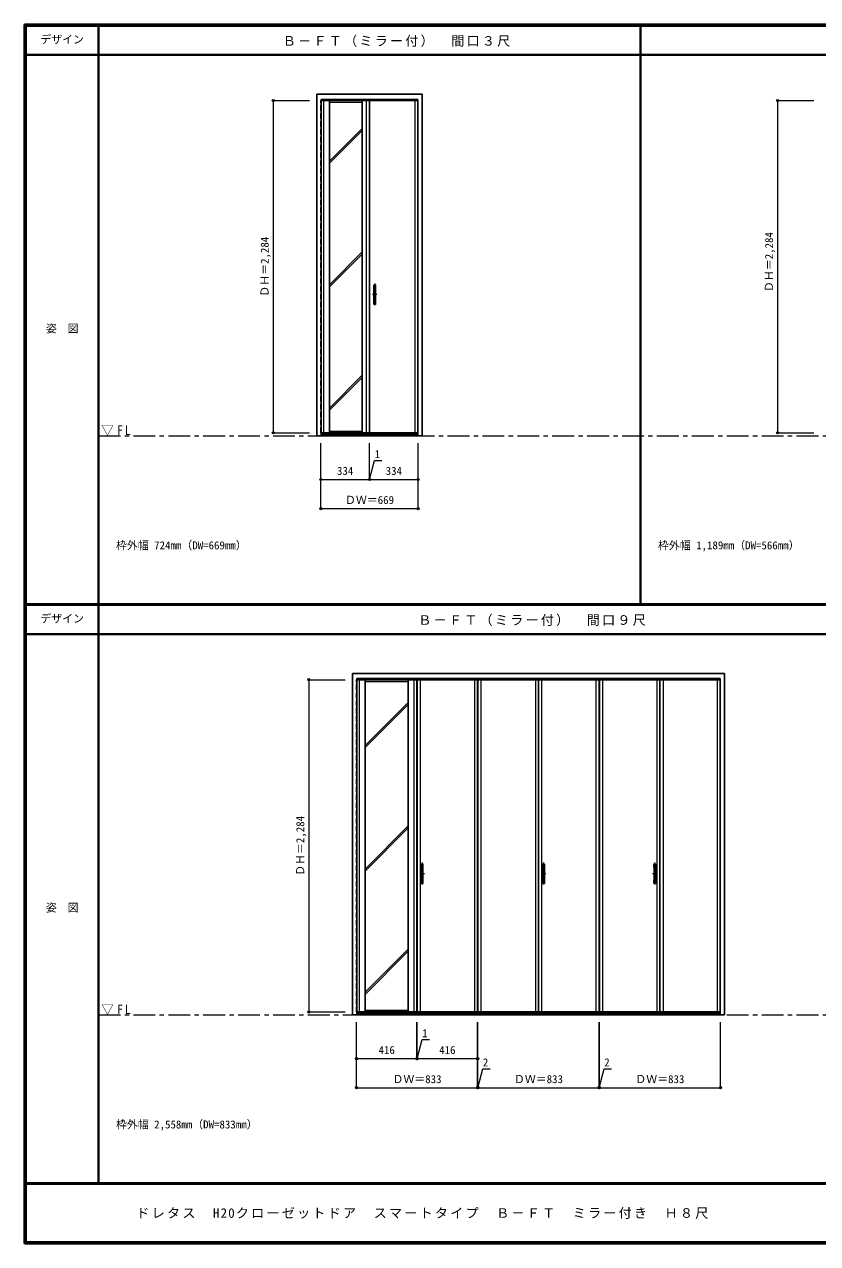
# Model space of a CAD drawing. Units: millimetres, scale not verified. Extents: x -6000 to 5700, y -4307 to 4175.
# Drawn here: x -6000 to -546, y -4205 to 4175 of the extents above; entities that cross this region are included whole.
import ezdxf
from ezdxf.enums import TextEntityAlignment as Align

# ---------------------------------------------------------------- set-up
doc = ezdxf.new("R2010")
doc.units = ezdxf.units.MM
doc.header["$LTSCALE"] = 30
doc.header["$PDMODE"] = 32
doc.header["$PDSIZE"] = 15
doc.linetypes.add('CHAIN1', pattern=[8, 5, -1, 1, -1])
doc.linetypes.add('DASHED1', pattern=[1.8, 1.2, -0.6])
for name, color, linetype, lineweight in [('0-1_通り芯', 4, 'CHAIN1', 9), ('0-2_扉', 3, 'Continuous', 25), ('0-3_仕上げ', 7, 'Continuous', 18), ('0-4_枠', 3, 'Continuous', 25), ('0-7_取手', 7, 'Continuous', 18), ('0-B_寸法', 7, 'Continuous', 9), ('0-C_ハッチ', 4, 'Continuous', 9), ('F-1_枠', 6, 'Continuous', 40)]:
    doc.layers.add(name, color=color, linetype=linetype, lineweight=lineweight)
doc.layers.add('0-A_文字', color=7, linetype='Continuous')
doc.layers.add('F-A_文字', color=7, linetype='Continuous')
doc.styles.add('ＭＳ ゴシック', font='')
doc.styles.get('ＭＳ ゴシック').set_extended_font_data('MS Gothic')

msp = doc.modelspace()

# ---------------------------------------------------------------- linework, layer by layer
at = {"layer": '0-1_通り芯'}
for p, q in [((-3591.17, 2394.5), (-3591.17, 2240.5)), ((-3576.17, 2317.5), (-3606.17, 2317.5)), ((-3264.5, -1586), (-3264.5, -1740)), ((-2429.5, -1586), (-2429.5, -1740)), ((-1665.5, -1586), (-1665.5, -1740)), ((-3249.5, -1663), (-3279.5, -1663)), ((-2414.5, -1663), (-2444.5, -1663)), ((-1650.5, -1663), (-1680.5, -1663))]:
    msp.add_line(p, q, dxfattribs=at)
at = {"layer": '0-1_通り芯', "color": 7, "lineweight": 18}
for p, q in [((-5490, 1347), (5700, 1347)), ((-5490, -2633.5), (5700, -2633.5))]:
    msp.add_line(p, q, dxfattribs=at)
at = {"layer": '0-2_扉', "color": 4, "linetype": 'DASHED1', "lineweight": 9}
for p, q in [((-3961.17, 1367.5), (-3961.17, 3651.5)), ((-3958.67, 3651.5), (-3961.17, 3651.5)), ((-3294.67, 3651.5), (-3292.17, 3651.5)), ((-3292.17, 1367.5), (-3292.17, 3651.5)), ((-3958.67, 1367.5), (-3961.17, 1367.5)), ((-3294.67, 1367.5), (-3292.17, 1367.5)), ((-3716.5, -2613), (-3716.5, -329)), ((-3714, -329), (-3716.5, -329)), ((-1216, -329), (-1213.5, -329)), ((-1213.5, -2613), (-1213.5, -329)), ((-3714, -2613), (-3716.5, -2613)), ((-1216, -2613), (-1213.5, -2613))]:
    msp.add_line(p, q, dxfattribs=at)
at = {"layer": '0-2_扉'}
for p, q in [((-3958.67, 3651.5), (-3627.17, 3651.5)), ((-3627.17, 1367.5), (-3627.17, 3651.5)), ((-3626.17, 3651.5), (-3294.67, 3651.5)), ((-3626.17, 1367.5), (-3626.17, 3651.5)), ((-3958.67, 1367.5), (-3627.17, 1367.5)), ((-3626.17, 1367.5), (-3294.67, 1367.5)), ((-3714, -329), (-3300.5, -329)), ((-3300.5, -329), (-3300.5, -2613)), ((-3299.5, -329), (-3299.5, -2613)), ((-2881.5, -329), (-2465.5, -329)), ((-2881.5, -329), (-2881.5, -2613)), ((-2465.5, -329), (-2465.5, -2613)), ((-2464.5, -329), (-2048.5, -329)), ((-2464.5, -329), (-2464.5, -2613)), ((-2048.5, -329), (-2048.5, -2613)), ((-2046.5, -329), (-1630.5, -329)), ((-2046.5, -329), (-2046.5, -2613)), ((-1630.5, -329), (-1630.5, -2613)), ((-1629.5, -329), (-1629.5, -2613)), ((-1629.5, -329), (-1216, -329)), ((-3714, -2613), (-3300.5, -2613)), ((-3299.5, -2613), (-2883.5, -2613)), ((-2881.5, -2613), (-2465.5, -2613)), ((-2464.5, -2613), (-2048.5, -2613)), ((-2046.5, -2613), (-1630.5, -2613)), ((-1629.5, -2613), (-1216, -2613))]:
    msp.add_line(p, q, dxfattribs=at)
msp.add_lwpolyline([(-3299.5, -329), (-2883.5, -329), (-2883.5, -2613)], dxfattribs=at)
at = {"layer": '0-3_仕上げ'}
for p, q in [((-3940.17, 1367.5), (-3940.17, 3651.5)), ((-3901.17, 3639.5), (-3676.17, 3639.5)), ((-3676.17, 1367.5), (-3676.17, 3651.5)), ((-3648.17, 1367.5), (-3648.17, 3651.5)), ((-3313.17, 1367.5), (-3313.17, 3651.5)), ((-3901.17, 1379.5), (-3676.17, 1379.5)), ((-3695.5, -2613), (-3695.5, -329)), ((-3321.5, -329), (-3321.5, -2613)), ((-3278.5, -329), (-3278.5, -2613)), ((-2904.5, -329), (-2904.5, -2613)), ((-2860.5, -329), (-2860.5, -2613)), ((-2486.5, -329), (-2486.5, -2613)), ((-2443.5, -329), (-2443.5, -2613)), ((-2069.5, -329), (-2069.5, -2613)), ((-2025.5, -329), (-2025.5, -2613)), ((-1651.5, -329), (-1651.5, -2613)), ((-1608.5, -329), (-1608.5, -2613)), ((-1234.5, -2613), (-1234.5, -329)), ((-3656.5, -341), (-3360.5, -341)), ((-3656.5, -2601), (-3360.5, -2601))]:
    msp.add_line(p, q, dxfattribs=at)
at = {"layer": '0-3_仕上げ', "color": 3, "lineweight": 25}
for p, q in [((-3901.17, 1367.5), (-3901.17, 3651.5)), ((-3676.17, 1367.5), (-3676.17, 3651.5)), ((-3656.5, -2613), (-3656.5, -329)), ((-3360.5, -2613), (-3360.5, -329))]:
    msp.add_line(p, q, dxfattribs=at)
at = {"layer": '0-4_枠'}
for p, q in [((-3988.67, 1347), (-3988.67, 3695)), ((-3988.67, 3695), (-3264.67, 3695)), ((-3264.67, 1347), (-3264.67, 3695)), ((-3958.67, 1347), (-3958.67, 3659)), ((-3958.67, 3659), (-3294.67, 3659)), ((-3294.67, 1347), (-3294.67, 3659)), ((-3988.67, 1347), (-3264.67, 1347)), ((-3958.67, 1359), (-3294.67, 1359)), ((-3744, -2633.5), (-3744, -285.5)), ((-3744, -285.5), (-1186, -285.5)), ((-3714, -2633.5), (-3714, -321.5)), ((-3714, -321.5), (-1216, -321.5)), ((-1216, -2633.5), (-1216, -321.5)), ((-1186, -2633.5), (-1186, -285.5)), ((-3744, -2633.5), (-1186, -2633.5)), ((-3714, -2621.5), (-1216, -2621.5))]:
    msp.add_line(p, q, dxfattribs=at)
at = {"layer": '0-7_取手'}
for p, q in [((-3597.17, 2363.5), (-3597.17, 2381.5)), ((-3585.17, 2363.5), (-3585.17, 2381.5)), ((-3597.17, 2253.5), (-3597.17, 2271.5)), ((-3585.17, 2253.5), (-3585.17, 2271.5)), ((-3270.5, -1617), (-3270.5, -1599)), ((-3258.5, -1617), (-3258.5, -1599)), ((-2435.5, -1617), (-2435.5, -1599)), ((-2423.5, -1617), (-2423.5, -1599)), ((-1671.5, -1617), (-1671.5, -1599)), ((-1659.5, -1617), (-1659.5, -1599)), ((-3270.5, -1727), (-3270.5, -1709)), ((-3258.5, -1727), (-3258.5, -1709)), ((-2435.5, -1727), (-2435.5, -1709)), ((-2423.5, -1727), (-2423.5, -1709)), ((-1671.5, -1727), (-1671.5, -1709)), ((-1659.5, -1727), (-1659.5, -1709))]:
    msp.add_line(p, q, dxfattribs=at)
at = {"layer": '0-7_取手', "color": 3, "lineweight": 25}
for p, q in [((-3596.17, 2251.5), (-3596.17, 2383.5)), ((-3587.17, 2384.5), (-3595.17, 2384.5)), ((-3586.17, 2251.5), (-3586.17, 2383.5)), ((-3595.17, 2250.5), (-3587.17, 2250.5)), ((-3269.5, -1729), (-3269.5, -1597)), ((-3260.5, -1596), (-3268.5, -1596)), ((-3259.5, -1729), (-3259.5, -1597)), ((-2434.5, -1729), (-2434.5, -1597)), ((-2425.5, -1596), (-2433.5, -1596)), ((-2424.5, -1729), (-2424.5, -1597)), ((-1670.5, -1729), (-1670.5, -1597)), ((-1661.5, -1596), (-1669.5, -1596)), ((-1660.5, -1729), (-1660.5, -1597)), ((-3268.5, -1730), (-3260.5, -1730)), ((-2433.5, -1730), (-2425.5, -1730)), ((-1669.5, -1730), (-1661.5, -1730))]:
    msp.add_line(p, q, dxfattribs=at)
at = {"layer": '0-7_取手'}
for centre, start, end in [((-3596.17, 2381.5), 90, 180), ((-3596.17, 2363.5), 180, 270), ((-3586.17, 2381.5), 0, 90), ((-3586.17, 2363.5), 270, 0), ((-3596.17, 2271.5), 90, 180), ((-3586.17, 2271.5), 0, 90), ((-3596.17, 2253.5), 180, 270), ((-3586.17, 2253.5), 270, 0), ((-3269.5, -1599), 90, 180), ((-3269.5, -1617), 180, 270), ((-3259.5, -1599), 0, 90), ((-3259.5, -1617), 270, 0), ((-2434.5, -1599), 90, 180), ((-2434.5, -1617), 180, 270), ((-2424.5, -1599), 0, 90), ((-2424.5, -1617), 270, 0), ((-1670.5, -1599), 90, 180), ((-1670.5, -1617), 180, 270), ((-1660.5, -1599), 0, 90), ((-1660.5, -1617), 270, 0), ((-3269.5, -1709), 90, 180), ((-3269.5, -1727), 180, 270), ((-3259.5, -1709), 0, 90), ((-3259.5, -1727), 270, 0), ((-2434.5, -1709), 90, 180), ((-2434.5, -1727), 180, 270), ((-2424.5, -1709), 0, 90), ((-2424.5, -1727), 270, 0), ((-1670.5, -1709), 90, 180), ((-1670.5, -1727), 180, 270), ((-1660.5, -1709), 0, 90), ((-1660.5, -1727), 270, 0)]:
    msp.add_arc(centre, 1, start, end, dxfattribs=at)
at = {"layer": '0-7_取手', "color": 3, "lineweight": 25}
for centre, start, end in [((-3595.17, 2383.5), 90, 180), ((-3587.17, 2383.5), 0, 90), ((-3595.17, 2251.5), 180, 270), ((-3587.17, 2251.5), 270, 0), ((-3268.5, -1597), 90, 180), ((-3260.5, -1597), 0, 90), ((-2433.5, -1597), 90, 180), ((-2425.5, -1597), 0, 90), ((-1669.5, -1597), 90, 180), ((-1661.5, -1597), 0, 90), ((-3268.5, -1729), 180, 270), ((-3260.5, -1729), 270, 0), ((-2433.5, -1729), 180, 270), ((-2425.5, -1729), 270, 0), ((-1669.5, -1729), 180, 270), ((-1661.5, -1729), 270, 0)]:
    msp.add_arc(centre, 1, start, end, dxfattribs=at)
at = {"layer": '0-B_寸法', "color": 4}
for p, q in [((-4288.67, 3651.5), (-4288.67, 1367.5)), ((-4288.67, 3651.5), (-4038.67, 3651.5)), ((-820.5, 3651.5), (-820.5, 1367.5)), ((-820.5, 3651.5), (-570.5, 3651.5)), ((-4288.67, 1367.5), (-4038.67, 1367.5)), ((-820.5, 1367.5), (-570.5, 1367.5)), ((-3961.17, 847), (-3961.17, 1297)), ((-3292.17, 847), (-3292.17, 1297)), ((-3626.17, 1047), (-3292.17, 1047)), ((-3961.17, 847), (-3292.17, 847)), ((-4044, -329), (-4044, -2613)), ((-4044, -329), (-3794, -329)), ((-4044, -2613), (-3794, -2613)), ((-3716.5, -3133.5), (-3716.5, -2683.5)), ((-2883.5, -3133.5), (-2883.5, -2683.5)), ((-3299.5, -2933.5), (-2883.5, -2933.5)), ((-3716.5, -3133.5), (-2883.5, -3133.5))]:
    msp.add_line(p, q, dxfattribs=at)
for points in [[(-3961.17, 1047), (-3627.17, 1047), (-3627.17, 1297)], [(-3627.17, 1047), (-3626.17, 1047), (-3626.17, 1297)], [(-3626.67, 1047), (-3591.72, 1177.43), (-3540.93, 1177.43)], [(-3716.5, -2933.5), (-3300.5, -2933.5), (-3300.5, -2683.5)], [(-3300.5, -2933.5), (-3299.5, -2933.5), (-3299.5, -2683.5)], [(-2883.5, -3133.5), (-2881.5, -3133.5), (-2881.5, -2683.5)], [(-2881.5, -3133.5), (-2048.5, -3133.5), (-2048.5, -2683.5)], [(-2048.5, -3133.5), (-2046.5, -3133.5), (-2046.5, -2683.5)], [(-2046.5, -3133.5), (-1213.5, -3133.5), (-1213.5, -2683.5)], [(-3300, -2933.5), (-3265.05, -2803.07), (-3214.27, -2803.07)], [(-2882.5, -3133.5), (-2847.55, -3003.07), (-2796.77, -3003.07)], [(-2047.5, -3133.5), (-2012.55, -3003.07), (-1961.77, -3003.07)]]:
    msp.add_lwpolyline(points, dxfattribs=at)
at = {"layer": '0-B_寸法'}
for p in [(-4288.67, 3651.5), (-820.5, 3651.5), (-4288.67, 1367.5), (-820.5, 1367.5), (-3961.17, 1047), (-3627.17, 1047), (-3626.17, 1047), (-3292.17, 1047), (-3961.17, 847), (-3292.17, 847), (-4044, -329), (-4044, -2613), (-3716.5, -2933.5), (-3300.5, -2933.5), (-3299.5, -2933.5), (-2883.5, -2933.5), (-3716.5, -3133.5), (-2883.5, -3133.5), (-2881.5, -3133.5), (-2048.5, -3133.5), (-2046.5, -3133.5), (-1213.5, -3133.5)]:
    msp.add_point(p, dxfattribs=at)
at = {"layer": '0-C_ハッチ'}
for p, q in [((-3901.17, 3235.3), (-3676.17, 3460.3)), ((-3901.17, 3221.15), (-3676.17, 3446.15)), ((-3901.17, 2385.77), (-3676.17, 2610.77)), ((-3901.17, 2371.62), (-3676.17, 2596.62)), ((-3901.17, 1538.24), (-3676.17, 1763.24)), ((-3901.17, 1524.1), (-3676.17, 1749.1)), ((-3656.5, -780.7), (-3360.5, -484.7)), ((-3656.5, -794.85), (-3360.5, -498.85)), ((-3656.5, -1630.23), (-3360.5, -1334.23)), ((-3656.5, -1644.38), (-3360.5, -1348.38)), ((-3656.5, -2477.76), (-3360.5, -2181.76)), ((-3656.5, -2491.9), (-3360.5, -2195.9))]:
    msp.add_line(p, q, dxfattribs=at)
at = {"layer": 'F-1_枠'}
for p, q in [((-6000, 4175), (5700, 4175)), ((-6000, 4175), (-6000, -4205)), ((-6000, 4170), (5700, 4170)), ((-6000, 4165), (5700, 4165)), ((-5995, 4175), (-5995, -4205)), ((-5990, 4175), (-5990, -4205)), ((-5490, 4175), (-5490, -3790)), ((-1763.33, 190.5), (-1763.33, 4175)), ((-6000, 3965), (5700, 3965)), ((-6000, 190.5), (5700, 190.5)), ((-6000, 187.5), (5700, 187.5)), ((-6000, 184.5), (5700, 184.5)), ((-6000, -15.5), (5700, -15.5)), ((5700, -3790), (-6000, -3790)), ((5700, -3795), (-6000, -3795)), ((5700, -4195), (-6000, -4195)), ((5700, -4200), (-6000, -4200)), ((5700, -4205), (-6000, -4205))]:
    msp.add_line(p, q, dxfattribs=at)

# ---------------------------------------------------------------- texts
at = {"layer": '0-A_文字', "style": 'ＭＳ ゴシック'}
for s, p in [('枠外幅 724mm（DW=669mm）', (-5370, 550.5)), ('枠外幅 1,189mm（DW=566mm）', (-1643.33, 550.5)), ('枠外幅 2,558mm（DW=833mm）', (-5370, -3430))]:
    msp.add_text(s, height=54.99, dxfattribs=at).set_placement(p, align=Align.BOTTOM_LEFT)
at = {"layer": '0-A_文字', "char_height": 65.98, "attachment_point": 7, "style": 'ＭＳ ゴシック'}
for s, insert in [('\\T1.17;Ｂ－ＦＴ（ミラー付）\u3000間口３尺', (-4222.92, 4020)), ('\\T1.26;\\W0.95;▽FL', (-5471.25, 1347)), ('\\T1.17;Ｂ－ＦＴ（ミラー付）\u3000間口９尺', (-3291.25, 39.5)), ('\\T1.26;\\W0.95;▽FL', (-5471.25, -2633.5))]:
    msp.add_mtext(s, dxfattribs=dict(at, insert=insert))
at = {"layer": '0-B_寸法', "style": 'ＭＳ ゴシック'}
for p in [(-4303.67, 2303.25), (-835.5, 2335.25), (-4059, -1677.25)]:
    msp.add_text('ＤＨ＝2,284', height=54.99, rotation=90, dxfattribs=at).set_placement(p, align=Align.BOTTOM_LEFT)
for s, p in [('1', (-3591.72, 1177.43)), ('334', (-3850.42, 1062)), ('334', (-3515.42, 1062)), ('ＤＷ＝669', (-3795.42, 862)), ('1', (-3265.05, -2803.07)), ('416', (-3564.75, -2918.5)), ('416', (-3147.75, -2918.5)), ('2', (-2847.55, -3003.07)), ('2', (-2012.55, -3003.07)), ('ＤＷ＝833', (-3468.75, -3118.5)), ('ＤＷ＝833', (-2633.75, -3118.5)), ('ＤＷ＝833', (-1798.75, -3118.5))]:
    msp.add_text(s, height=54.99, dxfattribs=at).set_placement(p, align=Align.BOTTOM_LEFT)
at = {"layer": 'F-A_文字', "style": 'ＭＳ ゴシック'}
for s, p in [('デザイン', (-5890, 4027.5)), ('姿\u3000図', (-5852.5, 2040.25)), ('デザイン', (-5890, 47)), ('姿\u3000図', (-5852.5, -1940.25))]:
    msp.add_text(s, height=54.99, dxfattribs=at).set_placement(p, align=Align.BOTTOM_LEFT)
at = {"layer": 'F-A_文字', "insert": (-5230, -4035.19), "char_height": 65.98, "attachment_point": 7, "style": 'ＭＳ ゴシック'}
msp.add_mtext('\\T1.17;ドレタス\u3000H20クローゼットドア\u3000スマートタイプ\u3000Ｂ－ＦＴ\u3000ミラー付き\u3000Ｈ８尺', dxfattribs=at)

doc.saveas('drawing.dxf')
